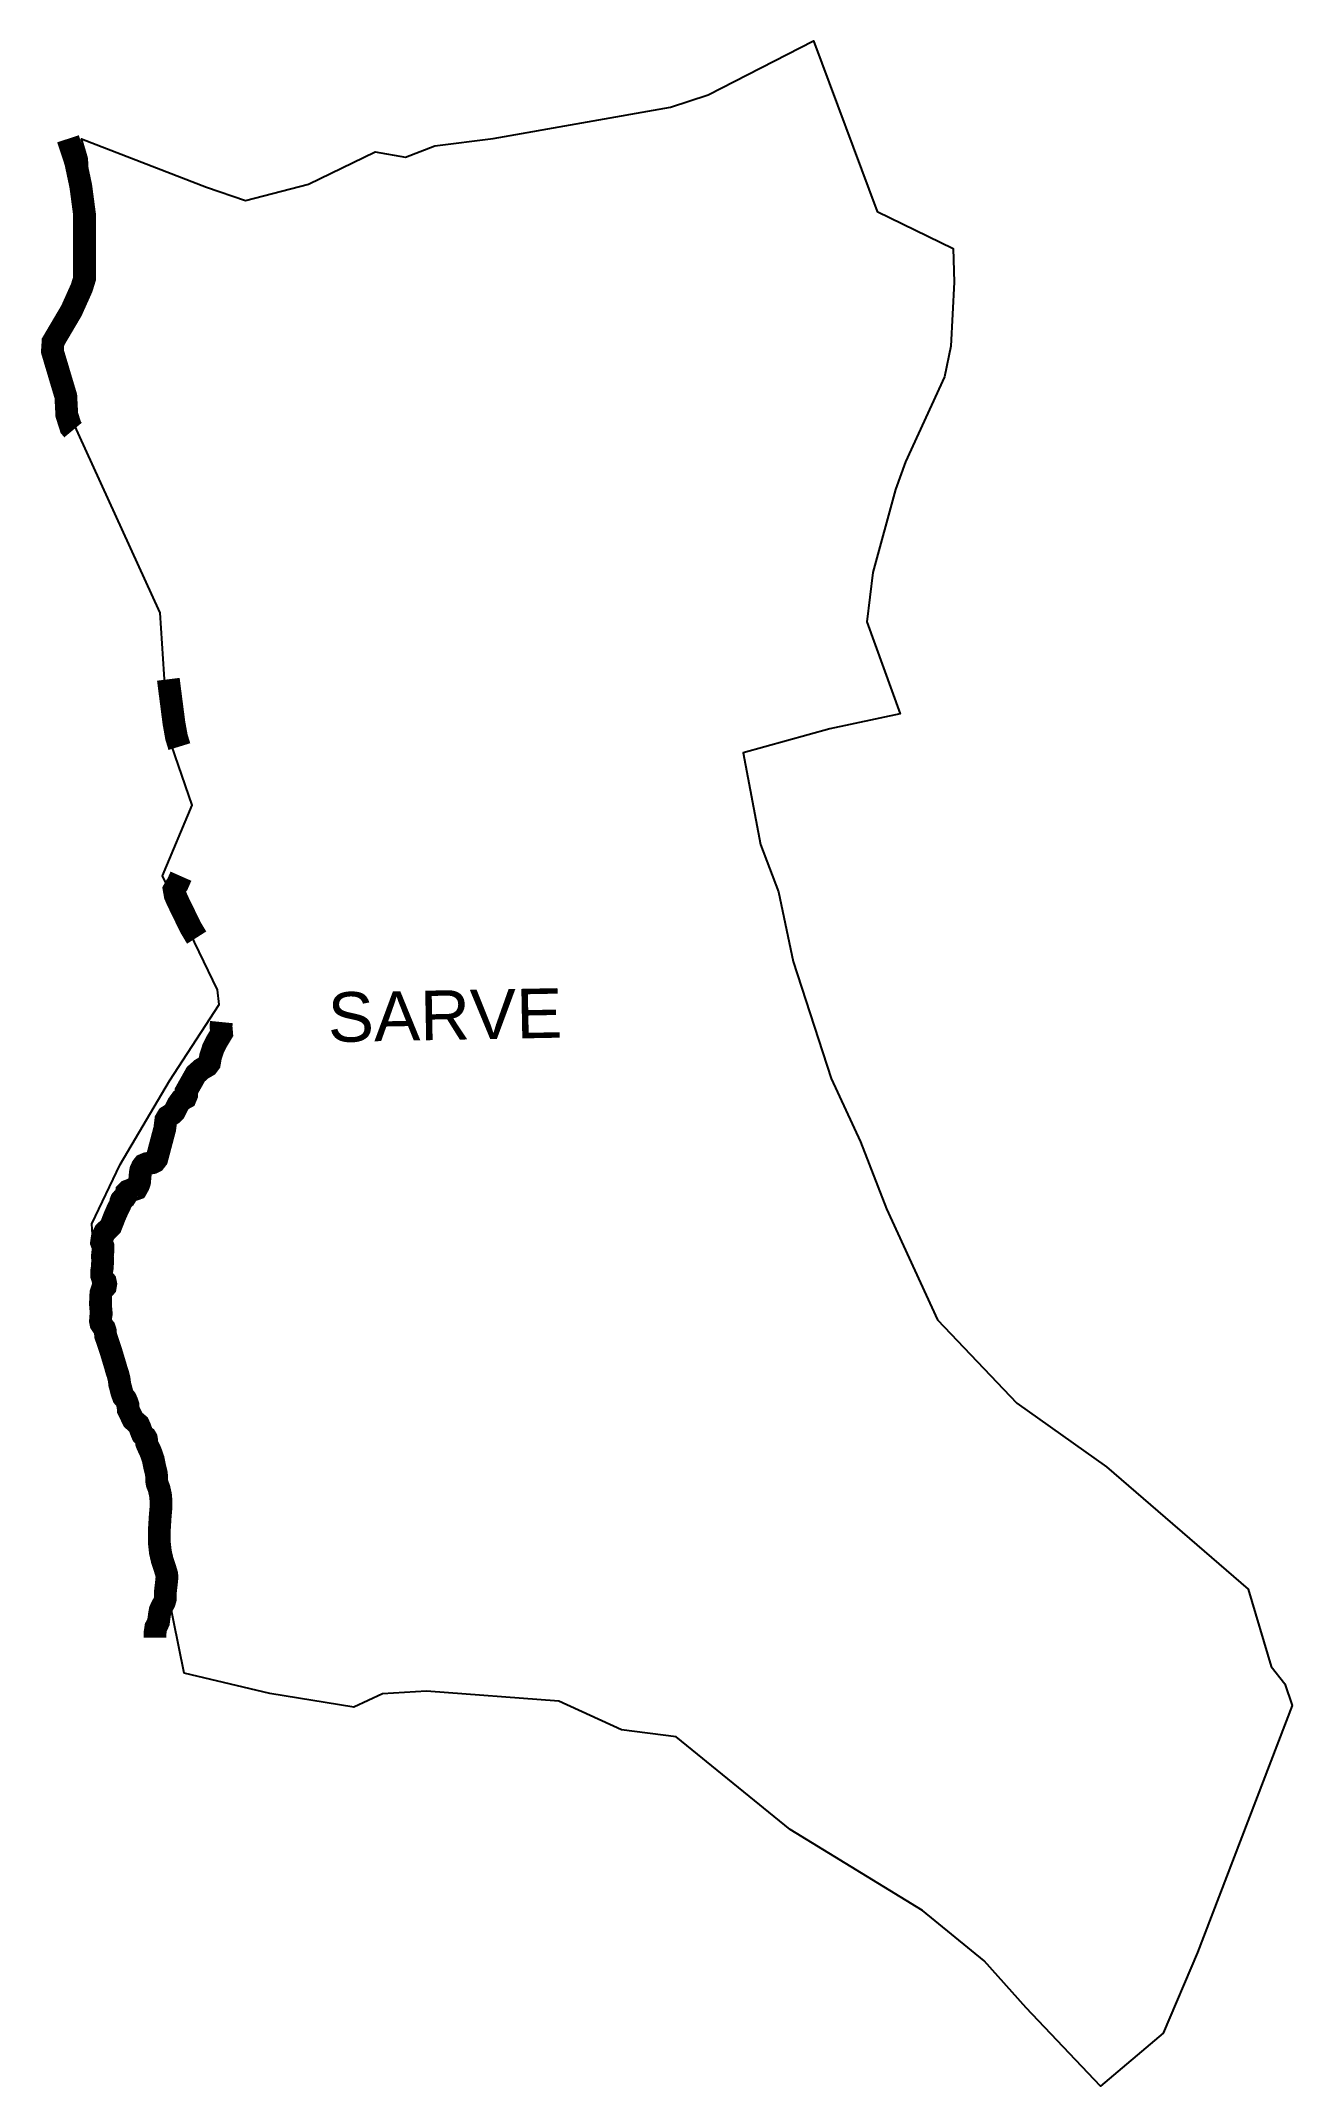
# Model space of a CAD drawing. Header units: metres. Extents: x 282144 to 284889, y 2016393 to 2020881.
import ezdxf

# ---------------------------------------------------------------- set-up
doc = ezdxf.new("R2010")
doc.units = ezdxf.units.M
for name, color, linetype in [('NATURALLY PROTECTED', 3, 'Continuous'), ('village', 4, 'Continuous'), ('VILLAGE NAME', 250, 'Continuous')]:
    doc.layers.add(name, color=color, linetype=linetype)
doc.styles.get("Standard").update_dxf_attribs({"font": 'simplex.shx'})

msp = doc.modelspace()

# ---------------------------------------------------------------- linework, layer by layer
at = {"layer": 'NATURALLY PROTECTED', "flags": 128}
for points in [[(282203.2, 2020666.1, 50, 50, 0), (282208.8, 2020649, 50, 50, 0), (282220, 2020615.2, 50, 50, 0), (282231.3, 2020561.8, 50, 50, 0), (282239.5, 2020499.5, 50, 50, 0), (282239.5, 2020408, 50, 50, 0), (282239.5, 2020359.3, 50, 50, 0), (282233.1, 2020338.7, 50, 50, 0), (282210.7, 2020288.8, 50, 50, 0), (282170.3, 2020220.3, 50, 50, 0), (282169, 2020199.7, 50, 50, 0), (282187.3, 2020138.3, 50, 50, 0), (282198.4, 2020101.2, 50, 50, 0), (282200.6, 2020060.1, 50, 50, 0), (282209.3, 2020032.9, 50, 50, 0), (282214.3, 2020026.9, 0, 0, 0)], [(282451.1, 2019047.9, 50, 50, 0), (282443.3, 2019030.3, 50, 50, 0), (282440.1, 2019026.2, 50, 50, 0), (282437.6, 2019021.5, 50, 50, 0), (282436.2, 2019019, 50, 50, 0), (282438.4, 2019006.1, 50, 50, 0), (282443.3, 2018994.7, 50, 50, 0), (282454.1, 2018972.6, 50, 50, 0), (282472, 2018935.7, 50, 50, 0), (282483.3, 2018916.8, 50, 50, 0), (282485.6, 2018913.2, 50, 50, 0)]]:
    msp.add_lwpolyline(points, format="xyseb", dxfattribs=at)
at = {"layer": 'NATURALLY PROTECTED', "const_width": 50, "flags": 128}
for points in [[(282423.4, 2019480), (282426.7, 2019453.7), (282431.4, 2019417.5), (282435.6, 2019384.4), (282441.3, 2019352.8), (282447.6, 2019332.3)], [(282539.8, 2018727.8), (282538.9, 2018718.9), (282540.3, 2018703.1), (282535.9, 2018695.8), (282528.6, 2018683.8), (282521.7, 2018669.7), (282516.1, 2018652.5), (282513.5, 2018638), (282509, 2018632), (282495.8, 2018624.2), (282483.7, 2018613.4), (282476.8, 2018601.1), (282467.9, 2018585.4), (282462.6, 2018575.9), (282463.3, 2018567.5), (282460.9, 2018561.7), (282451.4, 2018556.5), (282444.3, 2018546.7), (282436.7, 2018531.2), (282432.4, 2018526.8), (282422.2, 2018520.3), (282417.9, 2018513), (282415.4, 2018493.1), (282398.1, 2018427.7), (282393.3, 2018421.5), (282389, 2018419.3), (282376.1, 2018417.1), (282369.7, 2018414.4), (282366.4, 2018410.2), (282362.9, 2018402.5), (282361.9, 2018396.5), (282361, 2018385.5), (282360.1, 2018376.2), (282357.8, 2018369.8), (282353.5, 2018362.1), (282347.1, 2018359.8), (282340.4, 2018359.3), (282334.7, 2018357.1), (282331.7, 2018354), (282331.2, 2018350.3), (282330.4, 2018346.8), (282328.1, 2018343), (282322.2, 2018339), (282320.3, 2018336.8), (282319.1, 2018333.7), (282318.6, 2018329.8), (282316.1, 2018324), (282311.6, 2018315.3), (282309.8, 2018311.1), (282306.1, 2018302.8), (282296.9, 2018279.3), (282292.8, 2018275.1), (282288.7, 2018271.2), (282283.9, 2018266.6), (282281.3, 2018261.4), (282278.5, 2018255.1), (282277.4, 2018248.5), (282276.8, 2018244.1), (282280.1, 2018235.4), (282280.1, 2018227.1), (282278.6, 2018213.9), (282279.2, 2018207.1), (282279.2, 2018202), (282278.7, 2018195.1), (282278.7, 2018190.7), (282276.9, 2018179.8), (282276.9, 2018172.3), (282278.9, 2018165.8), (282284.8, 2018158.7), (282286, 2018153), (282285, 2018147.1), (282282.4, 2018144.1), (282277.8, 2018140), (282275.5, 2018133.1), (282274.9, 2018124.6), (282274.4, 2018108.2), (282276.2, 2018087.9), (282275.1, 2018081.1), (282274.4, 2018071.8), (282275.5, 2018066.3), (282279.4, 2018060.3), (282282.9, 2018055.8), (282284.9, 2018049.9), (282285.8, 2018039.6), (282289.7, 2018028.3), (282296.9, 2018007), (282304.4, 2017982), (282308, 2017970), (282310.1, 2017962.3), (282312.6, 2017955.2), (282315.4, 2017944.3), (282316.7, 2017933.3), (282321.2, 2017915.6), (282324.7, 2017905.8), (282329.6, 2017900.6), (282332.1, 2017895.1), (282334.7, 2017887.2), (282335.6, 2017876.6), (282346.3, 2017854.9), (282351.7, 2017850), (282357.9, 2017844.7), (282361.1, 2017837.6), (282364.8, 2017827.1), (282367.1, 2017822), (282370.9, 2017818.4), (282373.4, 2017816.7), (282375.1, 2017813.8), (282375.9, 2017809.1), (282375.9, 2017803.6), (282377.5, 2017799.4), (282379.9, 2017794.3), (282382.5, 2017789.1), (282386.8, 2017778.3), (282390.1, 2017768.5), (282393.5, 2017751.5), (282396.6, 2017739.4), (282397.9, 2017729.7), (282397.9, 2017720.8), (282398.9, 2017714.8), (282403.1, 2017703.7), (282406.2, 2017689.5), (282407.4, 2017676.4), (282407.4, 2017664.7), (282405.5, 2017643.2), (282403.7, 2017614.3), (282403.7, 2017584.5), (282405.9, 2017564.5), (282410.2, 2017546), (282415.8, 2017529.3), (282419.6, 2017516.8), (282420.5, 2017510.1), (282419.1, 2017496.5), (282416.9, 2017478), (282416.9, 2017462.8), (282414.6, 2017454.8), (282408.9, 2017444.4), (282405.6, 2017437.1), (282403.9, 2017427.8), (282401.7, 2017411.3), (282398.4, 2017404), (282396, 2017399.7), (282394.2, 2017387.6), (282394.2, 2017377.1)]]:
    msp.add_lwpolyline(points, dxfattribs=at)
at = {"layer": 'village'}
msp.add_polyline3d([(283723.1, 2019117.4, 0), (283762.2, 2019013.3, 0), (283794.3, 2018860.5, 0), (283878.2, 2018603.8, 0), (283942.6, 2018465.2, 0), (283999.3, 2018317.9, 0), (284111.3, 2018074.3, 0), (284285.4, 2017891.7, 0), (284482.1, 2017752.1, 0), (284793.3, 2017483.7, 0), (284843.3, 2017313.4, 0), (284873.3, 2017275.8, 0), (284889.4, 2017227.8, 0), (284681.7, 2016686.3, 0), (284606.1, 2016508.8, 0), (284468.9, 2016392.9, 0), (284305.5, 2016564.6, 0), (284213.4, 2016667.7, 0), (284078.2, 2016778, 0), (283787.7, 2016956.1, 0), (283537.4, 2017159.6, 0), (283417.6, 2017174.8, 0), (283280, 2017237.3, 0), (282989.8, 2017259.8, 0), (282893.4, 2017253.6, 0), (282830.4, 2017224.3, 0), (282646.3, 2017254.2, 0), (282458.2, 2017299.2, 0), (282410.5, 2017533.9, 0), (282374.1, 2017804.1, 0), (282312, 2018018.7, 0), (282262.6, 2018168.1, 0), (282255.5, 2018285.1, 0), (282317.8, 2018415, 0), (282425.8, 2018598.6, 0), (282534.7, 2018766.7, 0), (282531.4, 2018798.5, 0), (282410.9, 2019048.4, 0), (282476, 2019203.7, 0), (282423.1, 2019356.5, 0), (282405.6, 2019625.5, 0), (282210.1, 2020053.6, 0), (282156.3, 2020211, 0), (282216.1, 2020261.6, 0), (282255.4, 2020357.7, 0), (282257.9, 2020399.7, 0), (282245.2, 2020622.9, 0), (282232.9, 2020666.3, 0), (282507.2, 2020560, 0), (282592.5, 2020530.7, 0), (282731.2, 2020566.2, 0), (282877.5, 2020637.8, 0), (282944.1, 2020625.5, 0), (283008.5, 2020650.4, 0), (283136.5, 2020666.7, 0), (283525.5, 2020735.8, 0), (283608.3, 2020762.7, 0), (283838.8, 2020880.9, 0), (283978.6, 2020506.8, 0), (284145.9, 2020425.1, 0), (284147.9, 2020351.4, 0), (284140.7, 2020211.2, 0), (284126.5, 2020144, 0), (284040.8, 2019957.4, 0), (284018.9, 2019896.6, 0), (283969.6, 2019714.6, 0), (283956.4, 2019605.8, 0), (284029.3, 2019404, 0), (283875.2, 2019371.6, 0), (283684.8, 2019318.5, 0)], close=True, dxfattribs=at)

# ---------------------------------------------------------------- texts
at = {"layer": 'VILLAGE NAME', "insert": (282772, 2018792.5), "char_height": 108.748, "attachment_point": 1, "rotation": 1.1028}
msp.add_mtext_dynamic_manual_height_columns('{\\fArial|b0|i0|c0|p34;SARVE}', width=726.929, gutter_width=543.7, heights=[0], dxfattribs=at)

doc.saveas('drawing.dxf')
